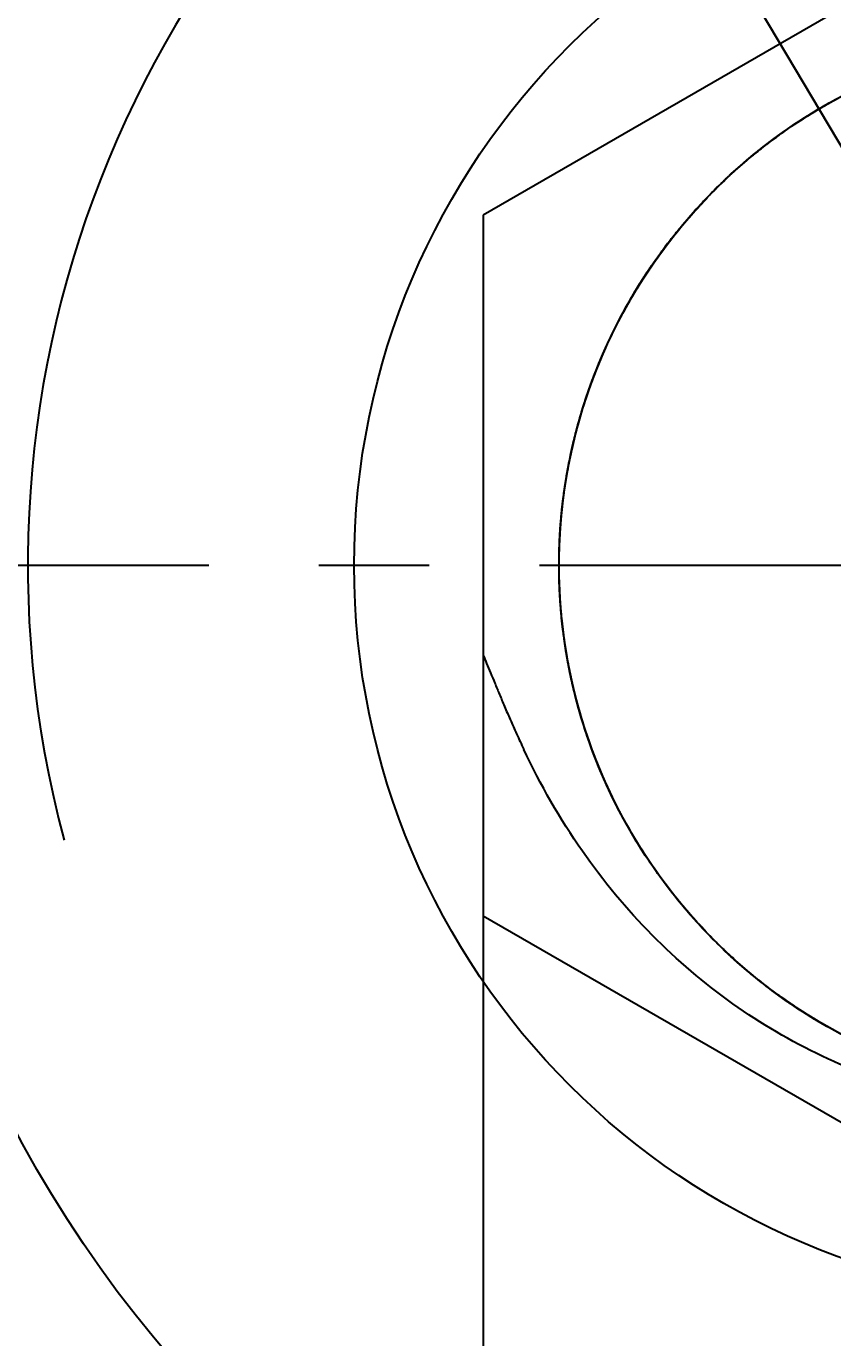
# Model space of a CAD drawing. Extents: x 0 to 210, y 0 to 297.
# Drawn here: x 41.65 to 52.28, y 159.87 to 177.16 of the extents above; entities that cross this region are included whole.
import ezdxf
from ezdxf.enums import TextEntityAlignment as Align

# ---------------------------------------------------------------- set-up
doc = ezdxf.new("R2010")
doc.units = 0
doc.header["$LTSCALE"] = 19.36
doc.linetypes.add('CENTER', pattern=[0.6, 0.375, -0.075, 0.075, -0.075])
doc.layers.get('0').update_dxf_attribs({"linetype": 'CONTINUOUS'})
doc.layers.add('DEFAULT_1', color=7, linetype='CENTER')
doc.styles.add('TEXTSTYLE_0', font='txt', dxfattribs={"width": 0.8})
doc.dimstyles.new('DIMSTYLE_2', dxfattribs={"dimtxt": 3.6, "dimasz": 0.18, "dimexe": 0.18, "dimexo": 0.0625, "dimgap": 0.09, "dimtad": 0, "dimtih": 1, "dimtoh": 1, "dimlfac": 0.5, "dimzin": 0, "dimtxsty": 'STANDARD', "dimcen": 0.09, "dimazin": 3, "dimtp": 0.2, "dimtm": 0.2, "dimtfac": 0, "dimtdec": 4, "dimtofl": 0, "dimtmove": 0, "dimatfit": 3, "dimtolj": 1, "dimtzin": 0})

# ---------------------------------------------------------------- blocks, each defined once
blk = doc.blocks.new('*D1')
at = {"color": 2, "linetype": 'CONTINUOUS'}
for p, q in [((47.673, 165.431), (47.673, 140.469)), ((63.673, 165.431), (63.673, 140.469)), ((47.673, 142.469), (55.673, 142.469)), ((63.673, 142.469), (55.673, 142.469))]:
    blk.add_line(p, q, dxfattribs=at)
for points in [[(50.673, 142.969), (47.673, 142.469), (50.673, 141.969)], [(60.673, 141.969), (63.673, 142.469), (60.673, 142.969)]]:
    blk.add_solid(points, dxfattribs=at)
at = {"color": 2, "linetype": 'CONTINUOUS', "style": 'TEXTSTYLE_0', "oblique": 12}
for s, p, p2 in [('S', (53.375, 143.389), (55.715, 143.389)), ('8', (55.715, 143.389), (58.055, 143.389))]:
    blk.add_text(s, height=3.6, dxfattribs=at).set_placement(p, p2, align=Align.FIT)
blk = doc.blocks.new('*D2')
at = {"color": 2, "linetype": 'CONTINUOUS'}
for p, q in [((43.139, 191.137), (25.609, 191.137)), ((25.609, 191.137), (40.59, 191.137)), ((55.673, 170.05), (43.139, 191.137)), ((47.498, 183.804), (55.673, 170.05)), ((63.848, 156.296), (55.673, 170.05))]:
    blk.add_line(p, q, dxfattribs=at)
for points in [[(49.46, 181.48), (47.498, 183.804), (48.601, 180.97)], [(61.885, 158.62), (63.848, 156.296), (62.745, 159.131)]]:
    blk.add_solid(points, dxfattribs=at)
at = {"color": 2, "linetype": 'CONTINUOUS', "style": 'TEXTSTYLE_0', "oblique": 12}
for s, p, p2 in [('M', (27.049, 192.057), (29.389, 192.057)), ('16', (29.389, 192.057), (34.069, 192.057)), ('x1', (34.069, 192.057), (38.749, 192.057))]:
    blk.add_text(s, height=3.6, dxfattribs=at).set_placement(p, p2, align=Align.FIT)

msp = doc.modelspace()

# ---------------------------------------------------------------- linework, layer by layer
at = {"color": 7, "linetype": 'CONTINUOUS'}
for p, q in [((55.673, 179.288), (47.673, 174.669)), ((47.673, 174.669), (47.673, 165.431)), ((47.673, 165.431), (55.673, 160.812))]:
    msp.add_line(p, q, dxfattribs=at)
for radius in [16, 9.7]:
    msp.add_circle((55.673, 170.05), radius, dxfattribs=at)
at = {"color": 2, "linetype": 'CONTINUOUS'}
msp.add_arc((55.673, 170.05), 14, 255, 195, dxfattribs=at)
at = {"color": 7, "linetype": 'CONTINUOUS'}
for points, knots in [([(48.709, 169.338), (48.701, 169.419), (48.658, 169.928), (48.682, 170.873), (48.95, 172.137), (49.445, 173.331), (50.15, 174.415), (51.041, 175.351), (52.088, 176.109), (53.257, 176.662), (54.506, 176.992), (55.796, 177.089), (57.08, 176.947), (58.318, 176.574), (59.466, 175.98), (60.487, 175.187), (61.345, 174.22), (62.011, 173.112), (62.465, 171.902), (62.689, 170.629), (62.676, 169.336), (62.427, 168.067), (61.951, 166.866), (61.263, 165.771), (60.386, 164.821), (59.351, 164.048), (58.191, 163.476), (56.947, 163.127), (55.659, 163.011), (54.372, 163.132), (53.129, 163.486), (51.972, 164.062), (50.939, 164.84), (50.066, 165.793), (49.383, 166.89), (48.988, 167.896), (48.837, 168.526), (48.797, 168.74)], [0, 0, 0, 0, 0.005688, 0.035362, 0.065035, 0.094709, 0.124383, 0.154056, 0.18373, 0.213404, 0.243077, 0.272751, 0.302425, 0.332098, 0.361772, 0.391446, 0.421119, 0.450793, 0.480467, 0.51014, 0.539814, 0.569488, 0.599161, 0.628835, 0.658509, 0.688182, 0.717856, 0.74753, 0.777203, 0.806877, 0.836551, 0.866224, 0.895898, 0.925572, 0.955246, 0.984919, 1, 1, 1, 1]), ([(59.141, 163.97), (58.914, 163.84), (58.295, 163.532), (57.227, 163.184), (55.945, 163.016), (54.654, 163.085), (53.398, 163.388), (52.218, 163.917), (51.155, 164.652), (50.244, 165.569), (49.516, 166.637), (48.996, 167.82), (48.701, 169.079), (48.641, 170.37), (48.818, 171.651), (49.226, 172.877), (49.852, 174.008), (50.673, 175.006), (51.664, 175.837), (52.79, 176.472), (54.013, 176.891), (55.291, 177.079), (56.583, 177.031), (57.844, 176.746), (59.032, 176.236), (60.107, 175.518), (61.032, 174.615), (61.776, 173.558), (62.315, 172.383), (62.629, 171.129), (62.709, 169.839), (62.552, 168.556), (62.163, 167.323), (61.555, 166.183), (60.749, 165.172), (59.97, 164.499), (59.474, 164.17), (59.332, 164.083)], [0, 0, 0, 0, 0.01789, 0.047305, 0.07672, 0.106135, 0.135551, 0.164966, 0.194381, 0.223796, 0.253212, 0.282627, 0.312042, 0.341457, 0.370873, 0.400288, 0.429703, 0.459118, 0.488534, 0.517949, 0.547364, 0.57678, 0.606195, 0.63561, 0.665025, 0.694441, 0.723856, 0.753271, 0.782686, 0.812102, 0.841517, 0.870932, 0.900347, 0.929763, 0.959178, 0.988593, 1, 1, 1, 1]), ([(58.54, 163.664), (58.507, 163.649), (58.081, 163.462), (57.227, 163.184), (55.945, 163.016), (54.654, 163.085), (53.398, 163.388), (52.218, 163.917), (51.155, 164.652), (50.244, 165.569), (49.516, 166.637), (48.996, 167.82), (48.701, 169.079), (48.641, 170.37), (48.818, 171.651), (49.226, 172.877), (49.852, 174.008), (50.673, 175.006), (51.664, 175.837), (52.79, 176.472), (54.013, 176.891), (55.291, 177.079), (56.583, 177.031), (57.844, 176.746), (59.032, 176.236), (60.107, 175.518), (61.032, 174.615), (61.776, 173.558), (62.315, 172.383), (62.629, 171.129), (62.709, 169.839), (62.552, 168.556), (62.163, 167.323), (61.555, 166.183), (60.749, 165.172), (59.97, 164.499), (59.474, 164.17), (59.332, 164.083)], [0, 0, 0, 0, 0.002518, 0.032394, 0.062269, 0.092145, 0.122021, 0.151896, 0.181772, 0.211647, 0.241523, 0.271399, 0.301274, 0.33115, 0.361026, 0.390901, 0.420777, 0.450653, 0.480528, 0.510404, 0.54028, 0.570155, 0.600031, 0.629907, 0.659782, 0.689658, 0.719534, 0.749409, 0.779285, 0.809161, 0.839036, 0.868912, 0.898788, 0.928663, 0.958539, 0.988415, 1, 1, 1, 1]), ([(58.246, 163.54), (57.912, 163.408), (57.157, 163.175), (55.945, 163.016), (54.654, 163.085), (53.398, 163.388), (52.218, 163.917), (51.155, 164.652), (50.244, 165.569), (49.516, 166.637), (48.996, 167.82), (48.701, 169.079), (48.641, 170.37), (48.818, 171.651), (49.226, 172.877), (49.852, 174.008), (50.673, 175.006), (51.664, 175.837), (52.79, 176.472), (54.013, 176.891), (55.291, 177.079), (56.583, 177.031), (57.844, 176.746), (59.032, 176.236), (60.107, 175.518), (61.032, 174.615), (61.776, 173.558), (62.315, 172.383), (62.629, 171.129), (62.709, 169.839), (62.552, 168.556), (62.163, 167.323), (61.555, 166.183), (60.749, 165.172), (59.771, 164.326), (58.883, 163.807), (58.334, 163.574), (58.178, 163.514)], [0, 0, 0, 0, 0.02445, 0.053669, 0.082887, 0.112105, 0.141324, 0.170542, 0.19976, 0.228978, 0.258197, 0.287415, 0.316633, 0.345852, 0.37507, 0.404288, 0.433506, 0.462725, 0.491943, 0.521161, 0.55038, 0.579598, 0.608816, 0.638034, 0.667253, 0.696471, 0.725689, 0.754907, 0.784126, 0.813344, 0.842562, 0.871781, 0.900999, 0.930217, 0.959435, 0.988654, 1, 1, 1, 1]), ([(48.898, 171.812), (48.926, 171.917), (49.073, 172.434), (49.445, 173.331), (50.15, 174.415), (51.041, 175.351), (52.088, 176.109), (53.257, 176.662), (54.506, 176.992), (55.796, 177.089), (57.08, 176.947), (58.318, 176.574), (59.466, 175.98), (60.487, 175.187), (61.345, 174.22), (62.011, 173.112), (62.465, 171.902), (62.689, 170.629), (62.676, 169.336), (62.427, 168.067), (61.951, 166.866), (61.263, 165.771), (60.386, 164.821), (59.351, 164.048), (58.191, 163.476), (56.947, 163.127), (55.659, 163.011), (54.372, 163.132), (53.129, 163.486), (51.972, 164.062), (50.939, 164.84), (50.066, 165.793), (49.383, 166.89), (48.911, 168.093), (48.667, 169.363), (48.661, 170.404), (48.736, 171.008), (48.765, 171.184)], [0, 0, 0, 0, 0.007512, 0.037213, 0.066913, 0.096613, 0.126314, 0.156014, 0.185714, 0.215415, 0.245115, 0.274815, 0.304515, 0.334216, 0.363916, 0.393616, 0.423317, 0.453017, 0.482717, 0.512418, 0.542118, 0.571818, 0.601519, 0.631219, 0.660919, 0.69062, 0.72032, 0.75002, 0.779721, 0.809421, 0.839121, 0.868822, 0.898522, 0.928222, 0.957923, 0.987623, 1, 1, 1, 1]), ([(48.873, 171.711), (48.907, 171.85), (49.06, 172.402), (49.445, 173.331), (50.15, 174.415), (51.041, 175.351), (52.088, 176.109), (53.257, 176.662), (54.506, 176.992), (55.796, 177.089), (57.08, 176.947), (58.318, 176.574), (59.466, 175.98), (60.487, 175.187), (61.345, 174.22), (62.011, 173.112), (62.465, 171.902), (62.689, 170.629), (62.676, 169.336), (62.427, 168.067), (61.951, 166.866), (61.263, 165.771), (60.386, 164.821), (59.351, 164.048), (58.191, 163.476), (56.947, 163.127), (55.659, 163.011), (54.372, 163.132), (53.129, 163.486), (51.972, 164.062), (50.939, 164.84), (50.066, 165.793), (49.383, 166.89), (48.911, 168.093), (48.667, 169.363), (48.66, 170.51), (48.765, 171.219), (48.824, 171.497)], [0, 0, 0, 0, 0.009835, 0.039248, 0.068661, 0.098074, 0.127487, 0.1569, 0.186314, 0.215727, 0.24514, 0.274553, 0.303966, 0.33338, 0.362793, 0.392206, 0.421619, 0.451032, 0.480446, 0.509859, 0.539272, 0.568685, 0.598098, 0.627512, 0.656925, 0.686338, 0.715751, 0.745164, 0.774578, 0.803991, 0.833404, 0.862817, 0.89223, 0.921643, 0.951057, 0.98047, 1, 1, 1, 1]), ([(48.898, 171.812), (48.926, 171.917), (49.073, 172.434), (49.445, 173.331), (50.15, 174.415), (51.041, 175.351), (52.088, 176.109), (53.257, 176.662), (54.506, 176.992), (55.796, 177.089), (57.08, 176.947), (58.318, 176.574), (59.466, 175.98), (60.487, 175.187), (61.345, 174.22), (62.011, 173.112), (62.465, 171.902), (62.689, 170.629), (62.676, 169.336), (62.427, 168.067), (61.951, 166.866), (61.263, 165.771), (60.386, 164.821), (59.351, 164.048), (58.191, 163.476), (56.947, 163.127), (55.659, 163.011), (54.372, 163.132), (53.129, 163.486), (51.972, 164.062), (50.939, 164.84), (50.066, 165.793), (49.383, 166.89), (48.911, 168.093), (48.667, 169.363), (48.659, 170.655), (48.812, 171.504), (48.926, 171.917)], [0, 0, 0, 0, 0.007384, 0.036579, 0.065773, 0.094968, 0.124163, 0.153357, 0.182552, 0.211746, 0.240941, 0.270136, 0.29933, 0.328525, 0.357719, 0.386914, 0.416108, 0.445303, 0.474498, 0.503692, 0.532887, 0.562081, 0.591276, 0.62047, 0.649665, 0.67886, 0.708054, 0.737249, 0.766443, 0.795638, 0.824833, 0.854027, 0.883222, 0.912416, 0.941611, 0.970805, 1, 1, 1, 1]), ([(61.053, 174.528), (61.25, 174.292), (61.684, 173.694), (62.214, 172.651), (62.58, 171.411), (62.712, 170.125), (62.607, 168.837), (62.268, 167.589), (61.707, 166.425), (60.942, 165.382), (60, 164.497), (58.912, 163.8), (57.714, 163.313), (56.448, 163.053), (55.156, 163.03), (53.881, 163.242), (52.666, 163.685), (51.553, 164.342), (50.579, 165.192), (49.776, 166.205), (49.172, 167.348), (48.788, 168.582), (48.636, 169.866), (48.721, 171.156), (49.04, 172.408), (49.583, 173.582), (50.332, 174.635), (51.26, 175.535), (52.337, 176.249), (53.527, 176.755), (54.789, 177.034), (56.081, 177.078), (57.359, 176.885), (58.581, 176.461), (59.704, 175.821), (60.437, 175.202), (60.797, 174.82), (60.861, 174.749)], [0, 0, 0, 0, 0.021126, 0.050588, 0.08005, 0.109512, 0.138974, 0.168435, 0.197897, 0.227359, 0.256821, 0.286283, 0.315745, 0.345207, 0.374669, 0.404131, 0.433592, 0.463054, 0.492516, 0.521978, 0.55144, 0.580902, 0.610364, 0.639826, 0.669288, 0.698749, 0.728211, 0.757673, 0.787135, 0.816597, 0.846059, 0.875521, 0.904983, 0.934445, 0.963907, 0.993368, 1, 1, 1, 1]), ([(48.673, 170.106), (48.675, 170.361), (48.718, 171.044), (48.95, 172.137), (49.445, 173.331), (50.15, 174.415), (51.041, 175.351), (52.088, 176.109), (53.257, 176.662), (54.506, 176.992), (55.796, 177.089), (57.08, 176.947), (58.318, 176.574), (59.466, 175.98), (60.487, 175.187), (61.345, 174.22), (62.011, 173.112), (62.465, 171.902), (62.689, 170.629), (62.676, 169.336), (62.427, 168.067), (61.951, 166.866), (61.263, 165.771), (60.386, 164.821), (59.351, 164.048), (58.191, 163.476), (56.947, 163.127), (55.659, 163.011), (54.372, 163.132), (53.129, 163.486), (51.972, 164.062), (50.939, 164.84), (50.066, 165.793), (49.383, 166.89), (48.911, 168.093), (48.68, 169.293), (48.664, 170.082), (48.684, 170.439)], [0, 0, 0, 0, 0.017228, 0.046275, 0.075321, 0.104368, 0.133414, 0.162461, 0.191507, 0.220554, 0.249601, 0.278647, 0.307694, 0.33674, 0.365787, 0.394833, 0.42388, 0.452927, 0.481973, 0.51102, 0.540066, 0.569113, 0.598159, 0.627206, 0.656252, 0.685299, 0.714346, 0.743392, 0.772439, 0.801485, 0.830532, 0.859578, 0.888625, 0.917672, 0.946718, 0.975765, 1, 1, 1, 1]), ([(48.673, 170.106), (48.675, 170.361), (48.718, 171.044), (48.95, 172.137), (49.445, 173.331), (50.15, 174.415), (51.041, 175.351), (52.088, 176.109), (53.257, 176.662), (54.506, 176.992), (55.796, 177.089), (57.08, 176.947), (58.318, 176.574), (59.466, 175.98), (60.487, 175.187), (61.345, 174.22), (62.011, 173.112), (62.465, 171.902), (62.689, 170.629), (62.676, 169.336), (62.427, 168.067), (61.951, 166.866), (61.263, 165.771), (60.386, 164.821), (59.351, 164.048), (58.191, 163.476), (56.947, 163.127), (55.659, 163.011), (54.372, 163.132), (53.129, 163.486), (51.972, 164.062), (50.939, 164.84), (50.066, 165.793), (49.383, 166.89), (48.911, 168.093), (48.717, 169.104), (48.68, 169.698), (48.675, 169.865)], [0, 0, 0, 0, 0.017454, 0.046883, 0.076311, 0.105739, 0.135168, 0.164596, 0.194024, 0.223452, 0.252881, 0.282309, 0.311737, 0.341166, 0.370594, 0.400022, 0.42945, 0.458879, 0.488307, 0.517735, 0.547164, 0.576592, 0.60602, 0.635449, 0.664877, 0.694305, 0.723733, 0.753162, 0.78259, 0.812018, 0.841447, 0.870875, 0.900303, 0.929731, 0.95916, 0.988588, 1, 1, 1, 1]), ([(49.858, 173.947), (50.036, 174.213), (50.277, 174.524), (50.542, 174.813), (50.592, 174.865)], [0, 0, 0, 0, 0.817114, 1, 1, 1, 1]), ([(49.858, 173.947), (49.958, 174.096), (50.126, 174.327), (50.308, 174.547), (50.377, 174.628)], [0, 0, 0, 0, 0.62722, 1, 1, 1, 1]), ([(50.107, 174.295), (50.129, 174.324), (50.172, 174.38), (50.216, 174.435), (50.238, 174.461)], [0, 0, 0, 0, 0.509683, 1, 1, 1, 1]), ([(48.926, 171.917), (48.983, 172.123), (49.083, 172.428), (49.203, 172.724), (49.245, 172.822)], [0, 0, 0, 0, 0.667285, 1, 1, 1, 1]), ([(49.088, 172.424), (49.1, 172.458), (49.124, 172.523), (49.149, 172.589), (49.162, 172.621)], [0, 0, 0, 0, 0.511386, 1, 1, 1, 1]), ([(48.699, 170.652), (48.705, 170.723), (48.719, 170.864), (48.738, 171.006), (48.749, 171.077)], [0, 0, 0, 0, 0.49642, 1, 1, 1, 1]), ([(48.709, 170.763), (48.713, 170.801), (48.721, 170.872), (48.73, 170.943), (48.734, 170.976)], [0, 0, 0, 0, 0.526354, 1, 1, 1, 1]), ([(48.709, 170.763), (48.713, 170.8), (48.721, 170.871), (48.73, 170.942), (48.734, 170.975)], [0, 0, 0, 0, 0.521498, 1, 1, 1, 1]), ([(48.677, 169.801), (48.67, 170.014), (48.672, 170.251), (48.686, 170.487), (48.688, 170.51)], [0, 0, 0, 0, 0.90228, 1, 1, 1, 1]), ([(48.68, 169.725), (48.67, 169.939), (48.67, 170.201), (48.685, 170.463), (48.688, 170.51)], [0, 0, 0, 0, 0.819057, 1, 1, 1, 1]), ([(48.679, 170.333), (48.68, 170.368), (48.683, 170.44), (48.688, 170.511), (48.69, 170.546)], [0, 0, 0, 0, 0.500764, 1, 1, 1, 1]), ([(48.675, 169.87), (48.674, 169.92), (48.671, 170.095), (48.675, 170.271), (48.681, 170.396)], [0, 0, 0, 0, 0.282031, 1, 1, 1, 1]), ([(48.675, 169.87), (48.674, 169.919), (48.673, 169.999), (48.673, 170.08), (48.673, 170.111)], [0, 0, 0, 0, 0.611959, 1, 1, 1, 1]), ([(48.732, 169.139), (48.731, 169.147), (48.729, 169.168), (48.726, 169.19), (48.724, 169.204)], [0, 0, 0, 0, 0.369943, 1, 1, 1, 1]), ([(48.732, 169.139), (48.731, 169.146), (48.729, 169.167), (48.726, 169.188), (48.724, 169.202)], [0, 0, 0, 0, 0.357566, 1, 1, 1, 1]), ([(47.673, 168.864), (47.688, 168.829), (47.72, 168.751), (47.771, 168.629), (47.828, 168.493), (47.889, 168.345), (47.956, 168.185), (48.031, 168.011), (48.115, 167.822), (48.175, 167.692), (48.207, 167.624)], [0, 0, 0, 0, 0.085605, 0.186242, 0.295043, 0.413121, 0.541561, 0.681422, 0.833832, 1, 1, 1, 1]), ([(62.535, 168.651), (62.513, 168.54), (62.395, 168.015), (62.079, 167.1), (61.451, 165.98), (60.633, 164.986), (59.649, 164.15), (58.528, 163.499), (57.304, 163.054), (56.013, 162.829), (54.692, 162.836), (53.381, 163.076), (52.115, 163.547), (50.932, 164.244), (49.861, 165.156), (48.924, 166.286), (48.427, 167.157), (48.207, 167.624)], [0, 0, 0, 0, 0.017632, 0.084522, 0.151507, 0.218639, 0.285974, 0.353572, 0.421501, 0.489842, 0.558699, 0.628207, 0.698565, 0.770063, 0.843167, 0.918697, 1, 1, 1, 1]), ([(48.898, 168.289), (48.894, 168.303), (48.888, 168.328), (48.882, 168.353), (48.879, 168.364)], [0, 0, 0, 0, 0.574968, 1, 1, 1, 1]), ([(48.898, 168.29), (48.894, 168.304), (48.888, 168.329), (48.882, 168.353), (48.879, 168.364)], [0, 0, 0, 0, 0.5855, 1, 1, 1, 1]), ([(49.384, 166.977), (49.359, 167.026), (49.317, 167.116), (49.276, 167.207), (49.258, 167.248)], [0, 0, 0, 0, 0.556297, 1, 1, 1, 1]), ([(50.036, 165.9), (50.007, 165.939), (49.949, 166.02), (49.892, 166.102), (49.864, 166.144)], [0, 0, 0, 0, 0.48887, 1, 1, 1, 1]), ([(52.231, 163.955), (51.952, 164.112), (51.624, 164.328), (51.316, 164.571), (51.26, 164.616)], [0, 0, 0, 0, 0.817114, 1, 1, 1, 1]), ([(52.231, 163.955), (52.075, 164.043), (51.832, 164.193), (51.598, 164.357), (51.513, 164.421)], [0, 0, 0, 0, 0.62722, 1, 1, 1, 1]), ([(51.865, 164.177), (51.835, 164.196), (51.776, 164.235), (51.718, 164.274), (51.689, 164.294)], [0, 0, 0, 0, 0.509683, 1, 1, 1, 1])]:
    msp.add_open_spline(points, degree=3, knots=knots, dxfattribs=at)
for points in [[(51.295, 175.512), (51.546, 175.714), (51.812, 175.898), (52.09, 176.063)], [(51.983, 175.998), (52.011, 176.016), (52.039, 176.033), (52.067, 176.05)], [(52.016, 176.019), (52.087, 176.062), (52.159, 176.105), (52.232, 176.146)], [(52.067, 176.05), (52.096, 176.067), (52.125, 176.084), (52.154, 176.101)], [(52.154, 176.101), (52.156, 176.103), (52.158, 176.104), (52.161, 176.105)], [(52.161, 176.105), (52.164, 176.107), (52.167, 176.109), (52.17, 176.111)], [(51.884, 175.936), (51.917, 175.957), (51.95, 175.978), (51.983, 175.998)], [(51.884, 175.936), (51.917, 175.957), (51.95, 175.978), (51.983, 175.998)], [(51.361, 175.564), (51.417, 175.609), (51.475, 175.652), (51.533, 175.695)], [(51.361, 175.564), (51.417, 175.609), (51.475, 175.652), (51.533, 175.695)], [(51.401, 175.595), (51.491, 175.664), (51.582, 175.731), (51.675, 175.796)], [(51.525, 175.689), (51.543, 175.702), (51.56, 175.715), (51.578, 175.728)], [(51.525, 175.689), (51.539, 175.699), (51.553, 175.709), (51.567, 175.72)], [(51.054, 175.31), (51.134, 175.381), (51.216, 175.449), (51.3, 175.516)], [(51.215, 175.447), (51.242, 175.469), (51.268, 175.491), (51.295, 175.512)], [(51.277, 175.497), (51.305, 175.52), (51.333, 175.542), (51.361, 175.564)], [(51.115, 175.363), (51.135, 175.38), (51.155, 175.397), (51.175, 175.414)], [(51.132, 175.377), (51.16, 175.401), (51.187, 175.424), (51.215, 175.447)], [(51.175, 175.414), (51.209, 175.442), (51.243, 175.47), (51.277, 175.497)], [(50.697, 174.973), (50.771, 175.049), (50.848, 175.122), (50.926, 175.194)], [(50.592, 174.865), (50.665, 174.943), (50.741, 175.019), (50.818, 175.093)], [(50.663, 174.939), (50.689, 174.965), (50.714, 174.991), (50.74, 175.016)], [(50.697, 174.973), (50.752, 175.029), (50.808, 175.084), (50.866, 175.138)], [(50.697, 174.973), (50.752, 175.029), (50.808, 175.084), (50.866, 175.138)], [(50.702, 174.978), (50.733, 175.01), (50.764, 175.041), (50.796, 175.072)], [(50.74, 175.016), (50.761, 175.037), (50.782, 175.058), (50.803, 175.078)], [(50.803, 175.078), (50.806, 175.081), (50.809, 175.085), (50.813, 175.088)], [(50.377, 174.628), (50.447, 174.709), (50.519, 174.788), (50.592, 174.865)], [(50.518, 174.786), (50.542, 174.812), (50.567, 174.839), (50.592, 174.865)], [(50.592, 174.865), (50.594, 174.867), (50.595, 174.869), (50.597, 174.871)], [(50.597, 174.871), (50.619, 174.894), (50.641, 174.916), (50.663, 174.939)], [(50.597, 174.871), (50.614, 174.888), (50.63, 174.905), (50.647, 174.922)], [(50.647, 174.922), (50.665, 174.941), (50.683, 174.96), (50.702, 174.978)], [(50.445, 174.705), (50.469, 174.732), (50.493, 174.759), (50.518, 174.786)], [(50.059, 174.232), (50.123, 174.317), (50.189, 174.402), (50.257, 174.485)], [(49.962, 174.098), (50.024, 174.186), (50.089, 174.272), (50.155, 174.357)], [(49.962, 174.098), (50.024, 174.186), (50.089, 174.272), (50.155, 174.357)], [(50.147, 174.347), (50.168, 174.374), (50.189, 174.401), (50.21, 174.427)], [(50.042, 174.208), (50.063, 174.237), (50.085, 174.267), (50.107, 174.295)], [(49.685, 173.676), (49.741, 173.768), (49.798, 173.858), (49.858, 173.947)], [(49.686, 173.677), (49.718, 173.73), (49.75, 173.782), (49.784, 173.834)], [(49.701, 173.701), (49.726, 173.743), (49.752, 173.784), (49.778, 173.825)], [(49.724, 173.739), (49.737, 173.76), (49.749, 173.78), (49.762, 173.8)], [(49.724, 173.739), (49.736, 173.759), (49.749, 173.779), (49.761, 173.799)], [(49.741, 173.766), (49.753, 173.786), (49.765, 173.805), (49.778, 173.824)], [(49.745, 173.773), (49.763, 173.801), (49.78, 173.828), (49.798, 173.856)], [(49.798, 173.856), (49.818, 173.886), (49.838, 173.917), (49.858, 173.947)], [(49.525, 173.398), (49.577, 173.492), (49.63, 173.585), (49.685, 173.676)], [(49.578, 173.493), (49.613, 173.555), (49.649, 173.617), (49.686, 173.678)], [(49.578, 173.493), (49.613, 173.555), (49.649, 173.616), (49.685, 173.676)], [(49.615, 173.557), (49.638, 173.597), (49.662, 173.637), (49.686, 173.677)], [(49.629, 173.582), (49.647, 173.613), (49.666, 173.644), (49.685, 173.675)], [(49.685, 173.676), (49.704, 173.707), (49.723, 173.738), (49.743, 173.769)], [(49.686, 173.678), (49.705, 173.708), (49.724, 173.739), (49.743, 173.769)], [(49.686, 173.678), (49.704, 173.706), (49.721, 173.735), (49.739, 173.764)], [(49.739, 173.764), (49.741, 173.767), (49.743, 173.77), (49.745, 173.773)], [(49.461, 173.277), (49.51, 173.372), (49.561, 173.465), (49.615, 173.557)], [(49.526, 173.399), (49.543, 173.43), (49.56, 173.462), (49.578, 173.493)], [(49.526, 173.399), (49.542, 173.428), (49.558, 173.458), (49.575, 173.487)], [(49.575, 173.487), (49.576, 173.49), (49.578, 173.492), (49.579, 173.494)], [(49.579, 173.494), (49.595, 173.524), (49.612, 173.553), (49.629, 173.582)], [(49.474, 173.302), (49.491, 173.334), (49.508, 173.366), (49.525, 173.398)], [(49.245, 172.822), (49.26, 172.855), (49.274, 172.889), (49.289, 172.922)], [(49.246, 172.823), (49.26, 172.856), (49.274, 172.889), (49.289, 172.921)], [(49.272, 172.883), (49.286, 172.916), (49.301, 172.949), (49.316, 172.982)], [(49.125, 172.526), (49.163, 172.626), (49.203, 172.725), (49.246, 172.823)], [(49.203, 172.722), (49.217, 172.756), (49.231, 172.789), (49.245, 172.822)], [(49.162, 172.621), (49.163, 172.623), (49.164, 172.626), (49.165, 172.628)], [(49.165, 172.628), (49.177, 172.66), (49.19, 172.691), (49.203, 172.722)], [(48.872, 171.708), (48.889, 171.778), (48.907, 171.848), (48.927, 171.918)], [(48.872, 171.708), (48.889, 171.778), (48.907, 171.848), (48.927, 171.917)], [(48.89, 171.78), (48.902, 171.826), (48.914, 171.871), (48.926, 171.917)], [(48.89, 171.78), (48.902, 171.826), (48.914, 171.871), (48.926, 171.917)], [(48.898, 171.812), (48.907, 171.847), (48.917, 171.882), (48.926, 171.917)], [(48.898, 171.812), (48.907, 171.847), (48.917, 171.882), (48.926, 171.916)], [(48.899, 171.813), (48.907, 171.846), (48.916, 171.879), (48.925, 171.912)], [(48.911, 171.861), (48.916, 171.88), (48.921, 171.899), (48.926, 171.917)], [(48.925, 171.912), (48.926, 171.914), (48.926, 171.917), (48.927, 171.919)], [(48.926, 171.916), (48.936, 171.951), (48.946, 171.986), (48.956, 172.021)], [(48.926, 171.917), (48.936, 171.95), (48.945, 171.983), (48.955, 172.016)], [(48.927, 171.919), (48.936, 171.952), (48.945, 171.984), (48.955, 172.016)], [(48.927, 171.919), (48.934, 171.944), (48.941, 171.968), (48.948, 171.992)], [(48.927, 171.919), (48.934, 171.944), (48.941, 171.968), (48.948, 171.992)], [(48.824, 171.499), (48.839, 171.569), (48.855, 171.639), (48.872, 171.709)], [(48.824, 171.499), (48.839, 171.568), (48.855, 171.638), (48.872, 171.706)], [(48.825, 171.5), (48.839, 171.569), (48.855, 171.638), (48.872, 171.706)], [(48.872, 171.706), (48.88, 171.742), (48.889, 171.777), (48.898, 171.812)], [(48.872, 171.708), (48.881, 171.743), (48.889, 171.778), (48.898, 171.812)], [(48.872, 171.709), (48.881, 171.743), (48.889, 171.778), (48.898, 171.812)], [(48.872, 171.708), (48.881, 171.743), (48.889, 171.778), (48.898, 171.812)], [(48.873, 171.711), (48.881, 171.745), (48.89, 171.778), (48.898, 171.812)], [(48.898, 171.813), (48.903, 171.829), (48.907, 171.845), (48.911, 171.861)], [(48.824, 171.497), (48.832, 171.532), (48.839, 171.568), (48.847, 171.604)], [(48.847, 171.604), (48.855, 171.638), (48.863, 171.671), (48.871, 171.705)], [(48.76, 171.15), (48.771, 171.222), (48.784, 171.295), (48.798, 171.367)], [(48.76, 171.15), (48.771, 171.222), (48.784, 171.295), (48.798, 171.367)], [(48.765, 171.184), (48.775, 171.245), (48.786, 171.306), (48.798, 171.367)], [(48.765, 171.184), (48.775, 171.245), (48.786, 171.306), (48.798, 171.367)], [(48.771, 171.22), (48.78, 171.269), (48.788, 171.318), (48.798, 171.367)], [(48.784, 171.292), (48.796, 171.361), (48.81, 171.431), (48.825, 171.5)], [(48.784, 171.291), (48.79, 171.327), (48.797, 171.362), (48.804, 171.398)], [(48.784, 171.293), (48.79, 171.328), (48.797, 171.363), (48.804, 171.398)], [(48.784, 171.293), (48.79, 171.326), (48.796, 171.36), (48.803, 171.393)], [(48.784, 171.291), (48.788, 171.315), (48.793, 171.339), (48.797, 171.363)], [(48.784, 171.291), (48.788, 171.315), (48.792, 171.339), (48.797, 171.362)], [(48.803, 171.393), (48.81, 171.428), (48.817, 171.463), (48.824, 171.497)], [(48.803, 171.393), (48.81, 171.428), (48.817, 171.462), (48.824, 171.497)], [(48.804, 171.398), (48.81, 171.431), (48.817, 171.464), (48.824, 171.497)], [(48.804, 171.397), (48.81, 171.43), (48.817, 171.463), (48.824, 171.497)], [(48.75, 171.085), (48.76, 171.154), (48.772, 171.223), (48.784, 171.293)], [(48.75, 171.085), (48.76, 171.154), (48.771, 171.223), (48.784, 171.292)], [(48.765, 171.184), (48.771, 171.22), (48.777, 171.256), (48.784, 171.292)], [(48.765, 171.184), (48.771, 171.22), (48.777, 171.255), (48.784, 171.291)], [(48.766, 171.185), (48.771, 171.22), (48.777, 171.256), (48.784, 171.291)], [(48.72, 170.863), (48.729, 170.935), (48.738, 171.008), (48.749, 171.079)], [(48.72, 170.864), (48.729, 170.935), (48.738, 171.006), (48.749, 171.077)], [(48.721, 170.867), (48.729, 170.937), (48.738, 171.007), (48.749, 171.077)], [(48.721, 170.868), (48.729, 170.938), (48.738, 171.007), (48.749, 171.077)], [(48.734, 170.972), (48.739, 171.007), (48.743, 171.042), (48.749, 171.077)], [(48.734, 170.975), (48.739, 171.009), (48.744, 171.043), (48.749, 171.077)], [(48.734, 170.976), (48.739, 171.01), (48.744, 171.043), (48.749, 171.077)], [(48.739, 171.009), (48.74, 171.02), (48.742, 171.032), (48.744, 171.043)], [(48.739, 171.009), (48.74, 171.02), (48.742, 171.032), (48.744, 171.043)], [(48.744, 171.043), (48.745, 171.054), (48.747, 171.065), (48.749, 171.077)], [(48.744, 171.043), (48.745, 171.054), (48.747, 171.065), (48.749, 171.077)], [(48.749, 171.077), (48.754, 171.113), (48.76, 171.149), (48.766, 171.185)], [(48.749, 171.077), (48.754, 171.113), (48.76, 171.149), (48.765, 171.184)], [(48.749, 171.077), (48.754, 171.112), (48.759, 171.148), (48.765, 171.184)], [(48.749, 171.077), (48.752, 171.101), (48.756, 171.125), (48.76, 171.15)], [(48.749, 171.079), (48.751, 171.09), (48.752, 171.1), (48.754, 171.111)], [(48.749, 171.077), (48.749, 171.079), (48.749, 171.082), (48.75, 171.085)], [(48.749, 171.077), (48.749, 171.079), (48.749, 171.081), (48.75, 171.084)], [(48.754, 171.111), (48.757, 171.135), (48.761, 171.16), (48.765, 171.184)], [(48.709, 170.76), (48.712, 170.794), (48.716, 170.829), (48.72, 170.864)], [(48.709, 170.76), (48.712, 170.794), (48.716, 170.829), (48.72, 170.863)], [(48.709, 170.76), (48.712, 170.795), (48.716, 170.829), (48.72, 170.863)], [(48.72, 170.863), (48.725, 170.9), (48.729, 170.936), (48.734, 170.972)], [(48.72, 170.864), (48.72, 170.865), (48.721, 170.866), (48.721, 170.867)], [(48.721, 170.868), (48.726, 170.915), (48.732, 170.962), (48.739, 171.009)], [(48.721, 170.868), (48.726, 170.915), (48.732, 170.962), (48.739, 171.009)], [(48.721, 170.867), (48.721, 170.868), (48.721, 170.868), (48.721, 170.868)], [(48.699, 170.656), (48.702, 170.69), (48.705, 170.725), (48.709, 170.76)], [(48.699, 170.652), (48.702, 170.688), (48.705, 170.724), (48.709, 170.76)], [(48.683, 169.665), (48.665, 169.994), (48.67, 170.324), (48.699, 170.652)], [(48.68, 169.727), (48.668, 169.988), (48.671, 170.25), (48.688, 170.51)], [(48.68, 169.729), (48.668, 169.989), (48.671, 170.25), (48.688, 170.51)], [(48.675, 170.224), (48.679, 170.367), (48.687, 170.51), (48.699, 170.652)], [(48.684, 170.439), (48.686, 170.475), (48.688, 170.511), (48.69, 170.546)], [(48.69, 170.546), (48.693, 170.583), (48.696, 170.619), (48.699, 170.656)], [(48.69, 170.546), (48.693, 170.582), (48.696, 170.617), (48.699, 170.652)], [(48.691, 170.547), (48.693, 170.582), (48.696, 170.617), (48.699, 170.652)], [(48.673, 169.964), (48.672, 170.087), (48.674, 170.21), (48.679, 170.333)], [(48.673, 170.111), (48.674, 170.21), (48.677, 170.31), (48.682, 170.409)], [(48.675, 170.231), (48.677, 170.302), (48.68, 170.374), (48.684, 170.445)], [(48.675, 170.232), (48.677, 170.303), (48.68, 170.374), (48.684, 170.445)], [(48.683, 169.665), (48.673, 169.854), (48.67, 170.043), (48.675, 170.232)], [(48.683, 169.665), (48.673, 169.854), (48.67, 170.042), (48.675, 170.231)], [(48.683, 169.665), (48.673, 169.851), (48.67, 170.038), (48.675, 170.224)], [(48.683, 169.665), (48.673, 169.851), (48.67, 170.038), (48.675, 170.224)], [(48.677, 169.799), (48.675, 169.854), (48.674, 169.909), (48.673, 169.964)], [(48.794, 168.751), (48.757, 168.952), (48.728, 169.154), (48.707, 169.357)], [(48.794, 168.751), (48.757, 168.951), (48.728, 169.152), (48.708, 169.355)], [(48.831, 168.572), (48.79, 168.759), (48.758, 168.948), (48.733, 169.138)], [(48.83, 168.574), (48.79, 168.76), (48.757, 168.948), (48.733, 169.138)], [(48.879, 168.365), (48.834, 168.547), (48.796, 168.731), (48.765, 168.917)], [(48.879, 168.365), (48.834, 168.547), (48.796, 168.73), (48.766, 168.915)], [(48.799, 168.728), (48.797, 168.736), (48.796, 168.743), (48.795, 168.75)], [(48.798, 168.731), (48.797, 168.737), (48.796, 168.744), (48.795, 168.75)], [(48.803, 168.705), (48.801, 168.717), (48.799, 168.729), (48.797, 168.74)], [(48.944, 168.119), (48.887, 168.321), (48.838, 168.525), (48.798, 168.731)], [(48.944, 168.119), (48.887, 168.32), (48.838, 168.523), (48.799, 168.728)], [(48.944, 168.119), (48.889, 168.312), (48.842, 168.508), (48.803, 168.705)], [(48.845, 168.505), (48.84, 168.528), (48.835, 168.551), (48.83, 168.574)], [(48.845, 168.505), (48.84, 168.528), (48.835, 168.55), (48.831, 168.572)], [(49.003, 167.926), (48.942, 168.116), (48.89, 168.309), (48.846, 168.504)], [(49.002, 167.927), (48.942, 168.117), (48.89, 168.31), (48.846, 168.504)], [(48.858, 168.449), (48.858, 168.453), (48.857, 168.456), (48.856, 168.46)], [(48.858, 168.449), (48.858, 168.453), (48.857, 168.456), (48.856, 168.46)], [(49.002, 167.927), (48.948, 168.099), (48.9, 168.273), (48.858, 168.449)], [(49.217, 167.344), (49.142, 167.522), (49.075, 167.703), (49.015, 167.887)], [(49.217, 167.345), (49.142, 167.523), (49.075, 167.704), (49.015, 167.887)], [(49.121, 167.585), (49.095, 167.654), (49.07, 167.724), (49.047, 167.794)], [(49.258, 167.248), (49.21, 167.359), (49.164, 167.472), (49.121, 167.585)], [(49.344, 167.06), (49.328, 167.093), (49.313, 167.125), (49.298, 167.158)], [(49.344, 167.059), (49.329, 167.092), (49.313, 167.125), (49.298, 167.158)], [(49.329, 167.092), (49.32, 167.11), (49.312, 167.128), (49.304, 167.146)], [(49.536, 166.682), (49.483, 166.779), (49.432, 166.877), (49.384, 166.977)], [(49.792, 166.253), (49.781, 166.271), (49.769, 166.29), (49.757, 166.308)], [(50.432, 165.41), (50.366, 165.484), (50.302, 165.56), (50.239, 165.637)], [(50.355, 165.499), (50.345, 165.51), (50.335, 165.522), (50.325, 165.533)], [(50.372, 165.478), (50.366, 165.485), (50.361, 165.492), (50.355, 165.499)], [(50.557, 165.273), (50.515, 165.318), (50.473, 165.363), (50.432, 165.41)], [(50.781, 165.043), (50.704, 165.118), (50.63, 165.194), (50.557, 165.273)], [(50.632, 165.194), (50.606, 165.22), (50.581, 165.246), (50.557, 165.273)], [(50.642, 165.183), (50.639, 165.186), (50.635, 165.19), (50.632, 165.194)], [(50.658, 165.166), (50.653, 165.172), (50.647, 165.177), (50.642, 165.183)], [(50.708, 165.116), (50.691, 165.132), (50.674, 165.149), (50.658, 165.166)], [(50.78, 165.044), (50.756, 165.068), (50.732, 165.092), (50.708, 165.116)], [(51.016, 164.824), (50.936, 164.895), (50.857, 164.968), (50.781, 165.043)], [(50.981, 164.856), (50.913, 164.917), (50.846, 164.979), (50.781, 165.043)], [(50.966, 164.868), (50.904, 164.926), (50.842, 164.984), (50.781, 165.043)], [(50.966, 164.869), (50.903, 164.926), (50.842, 164.984), (50.781, 165.043)], [(50.962, 164.873), (50.901, 164.928), (50.84, 164.985), (50.781, 165.043)], [(50.961, 164.873), (50.9, 164.929), (50.84, 164.985), (50.781, 165.043)], [(50.926, 164.905), (50.877, 164.951), (50.829, 164.997), (50.781, 165.043)], [(50.86, 164.967), (50.834, 164.992), (50.808, 165.017), (50.782, 165.042)], [(50.887, 164.942), (50.87, 164.957), (50.854, 164.973), (50.838, 164.988)], [(50.872, 164.956), (50.868, 164.96), (50.864, 164.963), (50.86, 164.967)], [(50.94, 164.893), (50.917, 164.914), (50.894, 164.935), (50.872, 164.956)], [(51.016, 164.824), (50.99, 164.847), (50.965, 164.87), (50.94, 164.893)], [(51.26, 164.616), (51.177, 164.684), (51.095, 164.753), (51.016, 164.824)], [(51.18, 164.682), (51.125, 164.729), (51.07, 164.776), (51.016, 164.824)], [(51.157, 164.701), (51.109, 164.742), (51.062, 164.783), (51.016, 164.824)], [(51.156, 164.702), (51.109, 164.742), (51.062, 164.783), (51.016, 164.824)], [(51.098, 164.752), (51.07, 164.776), (51.043, 164.8), (51.016, 164.824)], [(51.11, 164.741), (51.106, 164.745), (51.102, 164.749), (51.098, 164.752)], [(51.119, 164.734), (51.116, 164.736), (51.113, 164.739), (51.11, 164.741)], [(51.181, 164.682), (51.16, 164.699), (51.139, 164.716), (51.119, 164.734)], [(51.22, 164.649), (51.207, 164.66), (51.193, 164.671), (51.18, 164.682)], [(51.22, 164.649), (51.207, 164.66), (51.193, 164.671), (51.18, 164.682)], [(51.26, 164.616), (51.233, 164.638), (51.207, 164.66), (51.181, 164.682)], [(52.231, 163.955), (51.969, 164.102), (51.717, 164.267), (51.476, 164.448)], [(51.62, 164.343), (51.599, 164.358), (51.578, 164.373), (51.557, 164.388)], [(51.62, 164.343), (51.605, 164.353), (51.59, 164.364), (51.576, 164.374)], [(51.689, 164.294), (51.659, 164.315), (51.63, 164.336), (51.6, 164.357)], [(51.664, 164.312), (51.642, 164.327), (51.621, 164.342), (51.6, 164.357)], [(51.664, 164.312), (51.642, 164.327), (51.621, 164.342), (51.6, 164.357)], [(51.957, 164.118), (51.926, 164.137), (51.895, 164.157), (51.865, 164.177)]]:
    msp.add_open_spline(points, degree=3, dxfattribs=at)
at = {"layer": 'DEFAULT_1', "color": 2, "linetype": 'CENTER'}
msp.add_line((55.673, 170.05), (39.673, 170.05), dxfattribs=at)

# ---------------------------------------------------------------- dimensions: what is measured, and where the dimension line sits
at = {"color": 2, "linetype": 'CONTINUOUS'}
dim = msp.add_diameter_dim_2p(p1=(47.498, 183.804), p2=(63.848, 156.296), dimstyle='DIMSTYLE_2', dxfattribs=at)
dim.commit()
dim.dimension.update_dxf_attribs({"geometry": '*D2', "text_midpoint": (32.899, 193.857)})
dim = msp.add_linear_dim(base=(63.673, 142.469), p1=(47.673, 165.431), p2=(63.673, 165.431), dimstyle='DIMSTYLE_2', dxfattribs=at)
dim.commit()
dim.dimension.update_dxf_attribs({"geometry": '*D1', "text_midpoint": (55.715, 145.189)})

doc.saveas('drawing.dxf')
